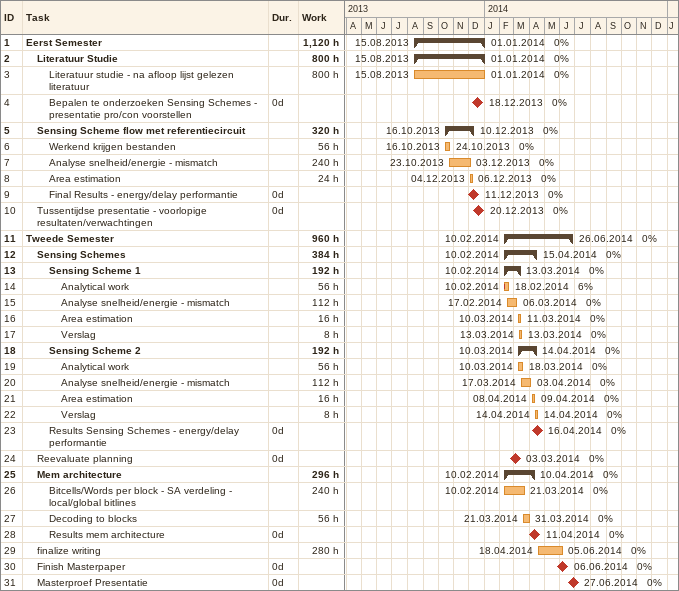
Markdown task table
| ID | Level | Task | Duration | Start | Finish | % complete | Work (h) |
|---|---|---|---|---|---|---|---|
| 1 | 1 | **Eerst Semester** |  | 2013-08-15 | 2014-01-01 | 0 | 1120 |
| 2 | 2 | **Literatuur Studie** |  | 2013-08-15 | 2014-01-01 | 0 | 800 |
| 3 | 3 | Literatuur studie - na afloop lijst gelezen literatuur |  | 2013-08-15 | 2014-01-01 | 0 | 800 |
| 4 | 3 | Bepalen te onderzoeken Sensing Schemes - presentatie pro/con voorstellen | 0d | 2013-12-18 | 2013-12-18 | 0 |  |
| 5 | 2 | **Sensing Scheme flow met referentiecircuit** |  | 2013-10-16 | 2013-12-10 | 0 | 320 |
| 6 | 3 | Werkend krijgen bestanden |  | 2013-10-16 | 2013-10-24 | 0 | 56 |
| 7 | 3 | Analyse snelheid/energie - mismatch |  | 2013-10-23 | 2013-12-03 | 0 | 240 |
| 8 | 3 | Area estimation |  | 2013-12-04 | 2013-12-06 | 0 | 24 |
| 9 | 3 | Final Results - energy/delay performantie | 0d | 2013-12-11 | 2013-12-11 | 0 |  |
| 10 | 2 | Tussentijdse presentatie - voorlopige resultaten/verwachtingen | 0d | 2013-12-20 | 2013-12-20 | 0 |  |
| 11 | 1 | **Tweede Semester** |  | 2014-02-10 | 2014-06-26 | 0 | 960 |
| 12 | 2 | **Sensing Schemes** |  | 2014-02-10 | 2014-04-15 | 0 | 384 |
| 13 | 3 | **Sensing Scheme 1** |  | 2014-02-10 | 2014-03-13 | 0 | 192 |
| 14 | 4 | Analytical work |  | 2014-02-10 | 2014-02-18 | 6 | 56 |
| 15 | 4 | Analyse snelheid/energie - mismatch |  | 2014-02-17 | 2014-03-06 | 0 | 112 |
| 16 | 4 | Area estimation |  | 2014-03-10 | 2014-03-11 | 0 | 16 |
| 17 | 4 | Verslag |  | 2014-03-13 | 2014-03-13 | 0 | 8 |
| 18 | 3 | **Sensing Scheme 2** |  | 2014-03-10 | 2014-04-14 | 0 | 192 |
| 19 | 4 | Analytical work |  | 2014-03-10 | 2014-03-18 | 0 | 56 |
| 20 | 4 | Analyse snelheid/energie - mismatch |  | 2014-03-17 | 2014-04-03 | 0 | 112 |
| 21 | 4 | Area estimation |  | 2014-04-08 | 2014-04-09 | 0 | 16 |
| 22 | 4 | Verslag |  | 2014-04-14 | 2014-04-14 | 0 | 8 |
| 23 | 3 | Results Sensing Schemes - energy/delay performantie | 0d | 2014-04-16 | 2014-04-16 | 0 |  |
| 24 | 2 | Reevaluate planning | 0d | 2014-03-03 | 2014-03-03 | 0 |  |
| 25 | 2 | **Mem architecture** |  | 2014-02-10 | 2014-04-10 | 0 | 296 |
| 26 | 3 | Bitcells/Words per block - SA verdeling - local/global bitlines |  | 2014-02-10 | 2014-03-21 | 0 | 240 |
| 27 | 3 | Decoding to blocks |  | 2014-03-21 | 2014-03-31 | 0 | 56 |
| 28 | 3 | Results mem architecture | 0d | 2014-04-11 | 2014-04-11 | 0 |  |
| 29 | 2 | finalize writing |  | 2014-04-18 | 2014-06-05 | 0 | 280 |
| 30 | 2 | Finish Masterpaper | 0d | 2014-06-06 | 2014-06-06 | 0 |  |
| 31 | 2 | Masterproef Presentatie | 0d | 2014-06-27 | 2014-06-27 | 0 |  |
